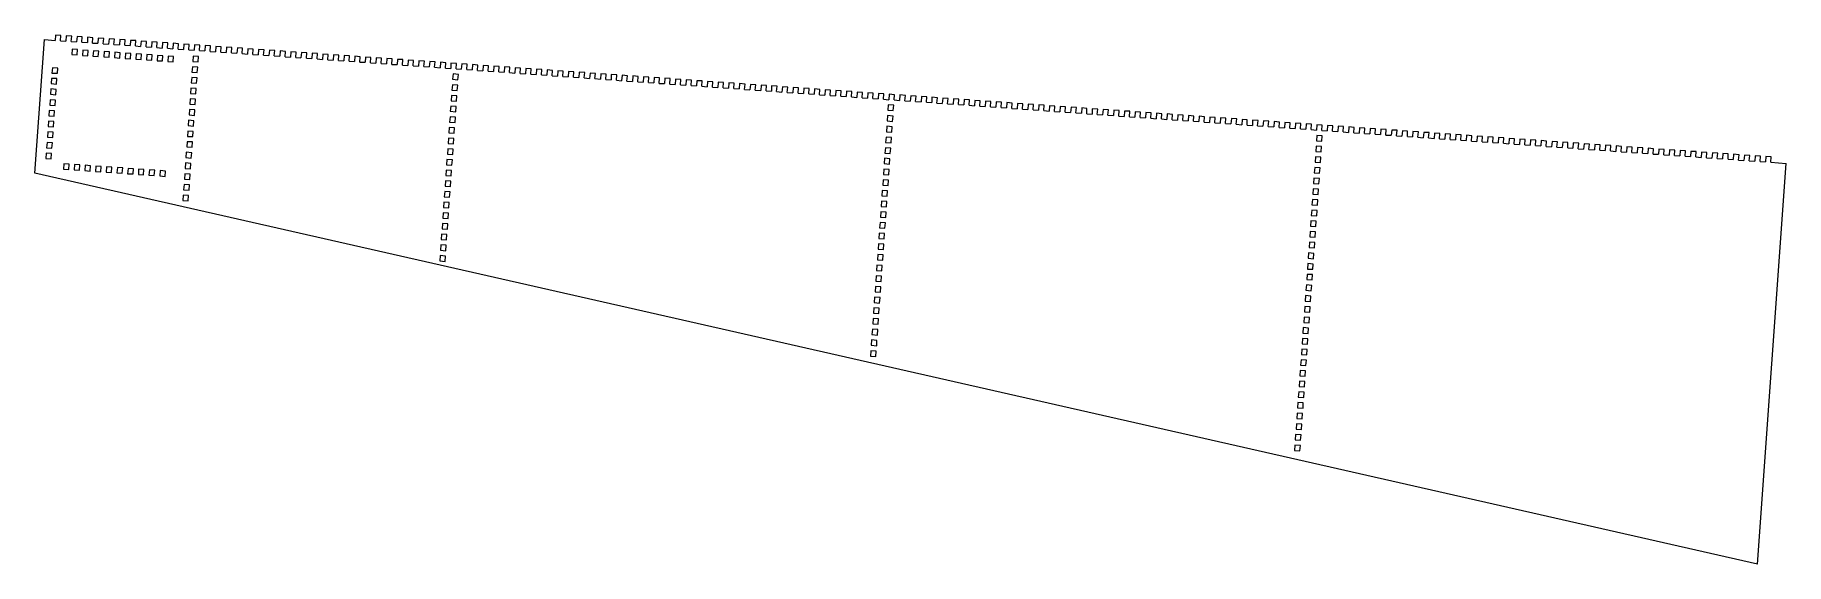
# Model space of a CAD drawing. Header units: millimetres. Extents: x -128 to 1179, y -383 to 12.
import ezdxf

# ---------------------------------------------------------------- set-up
doc = ezdxf.new("R2010")
doc.units = ezdxf.units.MM

msp = doc.modelspace()

# ---------------------------------------------------------------- linework, layer by layer
at = {"color": 7, "linetype": 'Continuous', "lineweight": 15}
for p, q in [((-127.9, -91.1), (-120.8, 8.6)), ((-120.8, 8.6), (-112.8, 8)), ((-112.5, 12), (-112.8, 8)), ((-108.5, 11.7), (-112.5, 12)), ((-108.8, 7.7), (-108.5, 11.7)), ((-108.8, 7.7), (-104.8, 7.5)), ((-104.5, 11.4), (-104.8, 7.5)), ((-100.5, 11.2), (-104.5, 11.4)), ((-100.8, 7.2), (-100.5, 11.2)), ((-100.8, 7.2), (-96.8, 6.9)), ((-100.2, 1.4), (-100.5, -2.6)), ((-96.2, 1.1), (-100.2, 1.4)), ((-96.5, 10.9), (-96.8, 6.9)), ((-92.6, 10.6), (-96.5, 10.9)), ((-96.5, -2.9), (-96.2, 1.1)), ((-92.8, 6.6), (-92.6, 10.6)), ((-92.8, 6.6), (-88.8, 6.3)), ((-92.2, 0.8), (-92.5, -3.2)), ((-88.3, 0.5), (-92.2, 0.8)), ((-88.6, 10.3), (-88.8, 6.3)), ((-84.6, 10), (-88.6, 10.3)), ((-88.5, -3.5), (-88.3, 0.5)), ((-84.9, 6), (-84.6, 10)), ((-84.9, 6), (-80.9, 5.8)), ((-84.3, 0.2), (-84.6, -3.8)), ((-80.3, -0.1), (-84.3, 0.2)), ((-80.6, 9.7), (-80.9, 5.8)), ((-76.6, 9.5), (-80.6, 9.7)), ((-76.9, 5.5), (-76.6, 9.5)), ((-76.9, 5.5), (-72.9, 5.2)), ((-72.6, 9.2), (-72.9, 5.2)), ((-68.6, 8.9), (-72.6, 9.2)), ((-68.9, 4.9), (-68.6, 8.9)), ((-68.9, 4.9), (-64.9, 4.6)), ((-64.6, 8.6), (-64.9, 4.6)), ((-60.6, 8.3), (-64.6, 8.6)), ((-60.9, 4.3), (-60.6, 8.3)), ((-60.9, 4.3), (-56.9, 4.1)), ((-56.6, 8), (-56.9, 4.1)), ((-52.7, 7.8), (-56.6, 8)), ((-52.9, 3.8), (-52.7, 7.8)), ((-52.9, 3.8), (-49, 3.5)), ((-48.7, 7.5), (-49, 3.5)), ((-44.7, 7.2), (-48.7, 7.5)), ((-45, 3.2), (-44.7, 7.2)), ((-45, 3.2), (-41, 2.9)), ((-40.7, 6.9), (-41, 2.9)), ((-36.7, 6.6), (-40.7, 6.9)), ((-37, 2.6), (-36.7, 6.6)), ((-37, 2.6), (-33, 2.3)), ((-32.7, 6.3), (-33, 2.3)), ((-28.7, 6.1), (-32.7, 6.3)), ((-29, 2.1), (-28.7, 6.1)), ((-29, 2.1), (-25, 1.8)), ((-24.7, 5.8), (-25, 1.8)), ((-20.7, 5.5), (-24.7, 5.8)), ((-21, 1.5), (-20.7, 5.5)), ((-21, 1.5), (-17, 1.2)), ((-16.7, 5.2), (-17, 1.2)), ((-12.8, 4.9), (-16.7, 5.2)), ((-13, 0.9), (-12.8, 4.9)), ((-13, 0.9), (-9.1, 0.6)), ((-8.8, 4.6), (-9.1, 0.6)), ((-4.8, 4.4), (-8.8, 4.6)), ((-5.1, 0.4), (-4.8, 4.4)), ((-5.1, 0.4), (-1.1, 0.1)), ((-0.8, 4.1), (-1.1, 0.1)), ((3.2, 3.8), (-0.8, 4.1)), ((2.9, -0.2), (3.2, 3.8)), ((7.2, 3.5), (6.9, -0.5)), ((11.2, 3.2), (7.2, 3.5)), ((10.9, -0.8), (11.2, 3.2)), ((15.2, 2.9), (14.9, -1.1)), ((19.2, 2.6), (15.2, 2.9)), ((18.9, -1.3), (19.2, 2.6)), ((23.2, 2.4), (22.9, -1.6)), ((27.1, 2.1), (23.2, 2.4)), ((26.9, -1.9), (27.1, 2.1)), ((31.1, 1.8), (30.8, -2.2)), ((35.1, 1.5), (31.1, 1.8)), ((34.8, -2.5), (35.1, 1.5)), ((39.1, 1.2), (38.8, -2.8)), ((43.1, 0.9), (39.1, 1.2)), ((42.8, -3), (43.1, 0.9)), ((47.1, 0.7), (46.8, -3.3)), ((51.1, 0.4), (47.1, 0.7)), ((50.8, -3.6), (51.1, 0.4)), ((55.1, 0.1), (54.8, -3.9)), ((59.1, -0.2), (55.1, 0.1)), ((-114.9, -12.4), (-115.2, -16.4)), ((-110.9, -12.7), (-114.9, -12.4)), ((-111.2, -16.6), (-110.9, -12.7)), ((-100.5, -2.6), (-96.5, -2.9)), ((-92.5, -3.2), (-88.5, -3.5)), ((-84.6, -3.8), (-80.6, -4)), ((-80.6, -4), (-80.3, -0.1)), ((-76.3, -0.3), (-76.6, -4.3)), ((-76.6, -4.3), (-72.6, -4.6)), ((-72.3, -0.6), (-76.3, -0.3)), ((-72.6, -4.6), (-72.3, -0.6)), ((-68.3, -0.9), (-68.6, -4.9)), ((-68.6, -4.9), (-64.6, -5.2)), ((-64.3, -1.2), (-68.3, -0.9)), ((-64.6, -5.2), (-64.3, -1.2)), ((-60.3, -1.5), (-60.6, -5.5)), ((-60.6, -5.5), (-56.6, -5.7)), ((-56.3, -1.8), (-60.3, -1.5)), ((-56.6, -5.7), (-56.3, -1.8)), ((-52.4, -2), (-52.6, -6)), ((-52.6, -6), (-48.6, -6.3)), ((-48.4, -2.3), (-52.4, -2)), ((-48.6, -6.3), (-48.4, -2.3)), ((-44.4, -2.6), (-44.7, -6.6)), ((-44.7, -6.6), (-40.7, -6.9)), ((-40.4, -2.9), (-44.4, -2.6)), ((-40.7, -6.9), (-40.4, -2.9)), ((-36.4, -3.2), (-36.7, -7.2)), ((-36.7, -7.2), (-32.7, -7.4)), ((-32.4, -3.5), (-36.4, -3.2)), ((-32.7, -7.4), (-32.4, -3.5)), ((-28.4, -3.7), (-28.7, -7.7)), ((-28.7, -7.7), (-24.7, -8)), ((-24.4, -4), (-28.4, -3.7)), ((-24.7, -8), (-24.4, -4)), ((-10.4, -11.8), (-10.7, -15.8)), ((-6.4, -12.1), (-10.4, -11.8)), ((-9.8, -3.8), (-10.1, -7.8)), ((-10.1, -7.8), (-6.1, -8.1)), ((-5.8, -4.1), (-9.8, -3.8)), ((-6.7, -16.1), (-6.4, -12.1)), ((-6.1, -8.1), (-5.8, -4.1)), ((2.9, -0.2), (6.9, -0.5)), ((10.9, -0.8), (14.9, -1.1)), ((18.9, -1.3), (22.9, -1.6)), ((26.9, -1.9), (30.8, -2.2)), ((34.8, -2.5), (38.8, -2.8)), ((42.8, -3), (46.8, -3.3)), ((50.8, -3.6), (54.8, -3.9)), ((58.8, -4.2), (59.1, -0.2)), ((58.8, -4.2), (62.8, -4.5)), ((63.1, -0.5), (62.8, -4.5)), ((67, -0.8), (63.1, -0.5)), ((66.8, -4.8), (67, -0.8)), ((66.8, -4.8), (70.7, -5)), ((71, -1), (70.7, -5)), ((75, -1.3), (71, -1)), ((74.7, -5.3), (75, -1.3)), ((74.7, -5.3), (78.7, -5.6)), ((79, -1.6), (78.7, -5.6)), ((83, -1.9), (79, -1.6)), ((82.7, -5.9), (83, -1.9)), ((82.7, -5.9), (86.7, -6.2)), ((87, -2.2), (86.7, -6.2)), ((91, -2.5), (87, -2.2)), ((90.7, -6.5), (91, -2.5)), ((90.7, -6.5), (94.7, -6.7)), ((95, -2.7), (94.7, -6.7)), ((99, -3), (95, -2.7)), ((98.7, -7), (99, -3)), ((98.7, -7), (102.7, -7.3)), ((103, -3.3), (102.7, -7.3)), ((106.9, -3.6), (103, -3.3)), ((106.7, -7.6), (106.9, -3.6)), ((106.7, -7.6), (110.6, -7.9)), ((110.9, -3.9), (110.6, -7.9)), ((114.9, -4.2), (110.9, -3.9)), ((114.6, -8.2), (114.9, -4.2)), ((114.6, -8.2), (118.6, -8.4)), ((118.9, -4.5), (118.6, -8.4)), ((122.9, -4.7), (118.9, -4.5)), ((122.6, -8.7), (122.9, -4.7)), ((122.6, -8.7), (126.6, -9)), ((126.9, -5), (126.6, -9)), ((130.9, -5.3), (126.9, -5)), ((130.6, -9.3), (130.9, -5.3)), ((130.6, -9.3), (134.6, -9.6)), ((134.9, -5.6), (134.6, -9.6)), ((138.9, -5.9), (134.9, -5.6)), ((138.6, -9.9), (138.9, -5.9)), ((138.6, -9.9), (142.6, -10.1)), ((142.8, -6.2), (142.6, -10.1)), ((146.8, -6.4), (142.8, -6.2)), ((146.6, -10.4), (146.8, -6.4)), ((146.6, -10.4), (150.5, -10.7)), ((150.8, -6.7), (150.5, -10.7)), ((154.8, -7), (150.8, -6.7)), ((154.5, -11), (154.8, -7)), ((154.5, -11), (158.5, -11.3)), ((158.8, -7.3), (158.5, -11.3)), ((162.8, -7.6), (158.8, -7.3)), ((162.5, -11.6), (162.8, -7.6)), ((162.5, -11.6), (166.5, -11.8)), ((166.8, -7.9), (166.5, -11.8)), ((170.8, -8.1), (166.8, -7.9)), ((170.5, -12.1), (170.8, -8.1)), ((170.5, -12.1), (174.5, -12.4)), ((174.8, -8.4), (174.5, -12.4)), ((178.8, -8.7), (174.8, -8.4)), ((178.5, -12.7), (178.8, -8.7)), ((178.5, -12.7), (182.5, -13)), ((182.7, -9), (182.5, -13)), ((186.7, -9.3), (182.7, -9)), ((186.5, -13.3), (186.7, -9.3)), ((190.7, -9.6), (190.4, -13.6)), ((194.7, -9.8), (190.7, -9.6)), ((194.4, -13.8), (194.7, -9.8)), ((198.7, -10.1), (198.4, -14.1)), ((202.7, -10.4), (198.7, -10.1)), ((202.4, -14.4), (202.7, -10.4)), ((206.7, -10.7), (206.4, -14.7)), ((210.7, -11), (206.7, -10.7)), ((210.4, -15), (210.7, -11)), ((214.7, -11.3), (214.4, -15.3)), ((218.7, -11.5), (214.7, -11.3)), ((218.4, -15.5), (218.7, -11.5)), ((222.6, -11.8), (222.4, -15.8)), ((226.6, -12.1), (222.6, -11.8)), ((226.4, -16.1), (226.6, -12.1)), ((230.6, -12.4), (230.3, -16.4)), ((234.6, -12.7), (230.6, -12.4)), ((234.3, -16.7), (234.6, -12.7)), ((238.6, -13), (238.3, -17)), ((242.6, -13.3), (238.6, -13)), ((-115.5, -20.4), (-115.8, -24.3)), ((-115.8, -24.3), (-111.8, -24.6)), ((-111.5, -20.6), (-115.5, -20.4)), ((-115.2, -16.4), (-111.2, -16.6)), ((-111.8, -24.6), (-111.5, -20.6)), ((-10.9, -19.8), (-11.2, -23.8)), ((-11.2, -23.8), (-7.2, -24)), ((-6.9, -20.1), (-10.9, -19.8)), ((-10.7, -15.8), (-6.7, -16.1)), ((-7.2, -24), (-6.9, -20.1)), ((183.7, -25.1), (183.4, -29.1)), ((187.7, -25.4), (183.7, -25.1)), ((184.2, -17.1), (183.9, -21.1)), ((183.9, -21.1), (187.9, -21.4)), ((188.2, -17.4), (184.2, -17.1)), ((186.5, -13.3), (190.4, -13.6)), ((187.4, -29.4), (187.7, -25.4)), ((187.9, -21.4), (188.2, -17.4)), ((194.4, -13.8), (198.4, -14.1)), ((202.4, -14.4), (206.4, -14.7)), ((210.4, -15), (214.4, -15.3)), ((218.4, -15.5), (222.4, -15.8)), ((226.4, -16.1), (230.3, -16.4)), ((234.3, -16.7), (238.3, -17)), ((242.3, -17.2), (242.6, -13.3)), ((242.3, -17.2), (246.3, -17.5)), ((246.6, -13.5), (246.3, -17.5)), ((250.6, -13.8), (246.6, -13.5)), ((250.3, -17.8), (250.6, -13.8)), ((250.3, -17.8), (254.3, -18.1)), ((254.6, -14.1), (254.3, -18.1)), ((258.6, -14.4), (254.6, -14.1)), ((258.3, -18.4), (258.6, -14.4)), ((258.3, -18.4), (262.3, -18.7)), ((262.5, -14.7), (262.3, -18.7)), ((266.5, -15), (262.5, -14.7)), ((266.3, -18.9), (266.5, -15)), ((266.3, -18.9), (270.2, -19.2)), ((270.5, -15.2), (270.2, -19.2)), ((274.5, -15.5), (270.5, -15.2)), ((274.2, -19.5), (274.5, -15.5)), ((274.2, -19.5), (278.2, -19.8)), ((278.5, -15.8), (278.2, -19.8)), ((282.5, -16.1), (278.5, -15.8)), ((282.2, -20.1), (282.5, -16.1)), ((282.2, -20.1), (286.2, -20.4)), ((286.5, -16.4), (286.2, -20.4)), ((290.5, -16.7), (286.5, -16.4)), ((290.2, -20.6), (290.5, -16.7)), ((290.2, -20.6), (294.2, -20.9)), ((294.5, -16.9), (294.2, -20.9)), ((298.5, -17.2), (294.5, -16.9)), ((298.2, -21.2), (298.5, -17.2)), ((298.2, -21.2), (302.2, -21.5)), ((302.4, -17.5), (302.2, -21.5)), ((306.4, -17.8), (302.4, -17.5)), ((306.2, -21.8), (306.4, -17.8)), ((306.2, -21.8), (310.1, -22.1)), ((310.4, -18.1), (310.1, -22.1)), ((314.4, -18.4), (310.4, -18.1)), ((314.1, -22.4), (314.4, -18.4)), ((314.1, -22.4), (318.1, -22.6)), ((318.4, -18.6), (318.1, -22.6)), ((322.4, -18.9), (318.4, -18.6)), ((322.1, -22.9), (322.4, -18.9)), ((322.1, -22.9), (326.1, -23.2)), ((326.4, -19.2), (326.1, -23.2)), ((330.4, -19.5), (326.4, -19.2)), ((330.1, -23.5), (330.4, -19.5)), ((330.1, -23.5), (334.1, -23.8)), ((334.4, -19.8), (334.1, -23.8)), ((338.4, -20.1), (334.4, -19.8)), ((338.1, -24.1), (338.4, -20.1)), ((338.1, -24.1), (342.1, -24.3)), ((342.3, -20.3), (342.1, -24.3)), ((346.3, -20.6), (342.3, -20.3)), ((346.1, -24.6), (346.3, -20.6)), ((346.1, -24.6), (350, -24.9)), ((350.3, -20.9), (350, -24.9)), ((354.3, -21.2), (350.3, -20.9)), ((354, -25.2), (354.3, -21.2)), ((354, -25.2), (358, -25.5)), ((358.3, -21.5), (358, -25.5)), ((362.3, -21.8), (358.3, -21.5)), ((362, -25.8), (362.3, -21.8)), ((362, -25.8), (366, -26)), ((366.3, -22.1), (366, -26)), ((370.3, -22.3), (366.3, -22.1)), ((370, -26.3), (370.3, -22.3)), ((374.3, -22.6), (374, -26.6)), ((378.3, -22.9), (374.3, -22.6)), ((378, -26.9), (378.3, -22.9)), ((382.2, -23.2), (382, -27.2)), ((386.2, -23.5), (382.2, -23.2)), ((386, -27.5), (386.2, -23.5)), ((390.2, -23.8), (389.9, -27.7)), ((394.2, -24), (390.2, -23.8)), ((393.9, -28), (394.2, -24)), ((398.2, -24.3), (397.9, -28.3)), ((402.2, -24.6), (398.2, -24.3)), ((401.9, -28.6), (402.2, -24.6)), ((406.2, -24.9), (405.9, -28.9)), ((410.2, -25.2), (406.2, -24.9)), ((409.9, -29.2), (410.2, -25.2)), ((414.2, -25.5), (413.9, -29.4)), ((418.2, -25.7), (414.2, -25.5)), ((417.9, -29.7), (418.2, -25.7)), ((422.1, -26), (421.9, -30)), ((426.1, -26.3), (422.1, -26)), ((-116.6, -36.3), (-116.9, -40.3)), ((-112.6, -36.6), (-116.6, -36.3)), ((-116.1, -28.3), (-116.4, -32.3)), ((-116.4, -32.3), (-112.4, -32.6)), ((-112.1, -28.6), (-116.1, -28.3)), ((-112.9, -40.6), (-112.6, -36.6)), ((-112.4, -32.6), (-112.1, -28.6)), ((-12.1, -35.7), (-12.4, -39.7)), ((-8.1, -36), (-12.1, -35.7)), ((-11.5, -27.8), (-11.8, -31.7)), ((-11.8, -31.7), (-7.8, -32)), ((-7.5, -28), (-11.5, -27.8)), ((-8.4, -40), (-8.1, -36)), ((-7.8, -32), (-7.5, -28)), ((183.1, -33.1), (182.8, -37.1)), ((182.8, -37.1), (186.8, -37.4)), ((187.1, -33.4), (183.1, -33.1)), ((183.4, -29.1), (187.4, -29.4)), ((186.8, -37.4), (187.1, -33.4)), ((370, -26.3), (374, -26.6)), ((378, -26.9), (382, -27.2)), ((386, -27.5), (389.9, -27.7)), ((393.9, -28), (397.9, -28.3)), ((401.9, -28.6), (405.9, -28.9)), ((409.9, -29.2), (413.9, -29.4)), ((417.9, -29.7), (421.9, -30)), ((425.8, -30.3), (426.1, -26.3)), ((425.8, -30.3), (429.8, -30.6)), ((430.1, -26.6), (429.8, -30.6)), ((434.1, -26.9), (430.1, -26.6)), ((433.8, -30.9), (434.1, -26.9)), ((433.8, -30.9), (437.8, -31.2)), ((438.1, -27.2), (437.8, -31.2)), ((442.1, -27.4), (438.1, -27.2)), ((441.8, -31.4), (442.1, -27.4)), ((441.8, -31.4), (445.8, -31.7)), ((446.1, -27.7), (445.8, -31.7)), ((450.1, -28), (446.1, -27.7)), ((449.8, -32), (450.1, -28)), ((449.8, -32), (453.8, -32.3)), ((454.1, -28.3), (453.8, -32.3)), ((458.1, -28.6), (454.1, -28.3)), ((457.8, -32.6), (458.1, -28.6)), ((457.8, -32.6), (461.8, -32.9)), ((462, -28.9), (461.8, -32.9)), ((466, -29.1), (462, -28.9)), ((465.7, -33.1), (466, -29.1)), ((465.7, -33.1), (469.7, -33.4)), ((470, -29.4), (469.7, -33.4)), ((474, -29.7), (470, -29.4)), ((473.7, -33.7), (474, -29.7)), ((473.7, -33.7), (477.7, -34)), ((478, -30), (477.7, -34)), ((482, -30.3), (478, -30)), ((481.7, -34.3), (482, -30.3)), ((481.7, -34.3), (485.7, -34.6)), ((486, -30.6), (485.7, -34.6)), ((490, -30.9), (486, -30.6)), ((489.7, -34.8), (490, -30.9)), ((489.7, -34.8), (493.7, -35.1)), ((494, -31.1), (493.7, -35.1)), ((498, -31.4), (494, -31.1)), ((497.7, -35.4), (498, -31.4)), ((497.7, -35.4), (501.7, -35.7)), ((501.9, -31.7), (501.7, -35.7)), ((505.9, -32), (501.9, -31.7)), ((505.6, -36), (505.9, -32)), ((505.6, -36), (509.6, -36.3)), ((509.9, -32.3), (509.6, -36.3)), ((513.9, -32.6), (509.9, -32.3)), ((513.6, -36.5), (513.9, -32.6)), ((513.6, -36.5), (517.6, -36.8)), ((517.9, -32.8), (517.6, -36.8)), ((521.9, -33.1), (517.9, -32.8)), ((521.6, -37.1), (521.9, -33.1)), ((521.6, -37.1), (525.6, -37.4)), ((525.9, -33.4), (525.6, -37.4)), ((529.9, -33.7), (525.9, -33.4)), ((529.6, -37.7), (529.9, -33.7)), ((529.6, -37.7), (533.6, -38)), ((533.9, -34), (533.6, -38)), ((537.9, -34.3), (533.9, -34)), ((537.6, -38.2), (537.9, -34.3)), ((537.6, -38.2), (541.6, -38.5)), ((541.8, -34.5), (541.6, -38.5)), ((545.8, -34.8), (541.8, -34.5)), ((545.5, -38.8), (545.8, -34.8)), ((545.5, -38.8), (549.5, -39.1)), ((549.8, -35.1), (549.5, -39.1)), ((553.8, -35.4), (549.8, -35.1)), ((553.5, -39.4), (553.8, -35.4)), ((557.8, -35.7), (557.5, -39.7)), ((561.8, -36), (557.8, -35.7)), ((561.5, -40), (561.8, -36)), ((565.8, -36.2), (565.5, -40.2)), ((569.8, -36.5), (565.8, -36.2)), ((569.5, -40.5), (569.8, -36.5)), ((573.8, -36.8), (573.5, -40.8)), ((577.7, -37.1), (573.8, -36.8)), ((577.5, -41.1), (577.7, -37.1)), ((581.7, -37.4), (581.5, -41.4)), ((585.7, -37.7), (581.7, -37.4)), ((585.4, -41.7), (585.7, -37.7)), ((589.7, -38), (589.4, -41.9)), ((593.7, -38.2), (589.7, -38)), ((593.4, -42.2), (593.7, -38.2)), ((597.7, -38.5), (597.4, -42.5)), ((601.7, -38.8), (597.7, -38.5)), ((601.4, -42.8), (601.7, -38.8)), ((605.7, -39.1), (605.4, -43.1)), ((609.7, -39.4), (605.7, -39.1)), ((-117.8, -52.3), (-118.1, -56.3)), ((-113.8, -52.6), (-117.8, -52.3)), ((-117.2, -44.3), (-117.5, -48.3)), ((-117.5, -48.3), (-113.5, -48.6)), ((-113.2, -44.6), (-117.2, -44.3)), ((-116.9, -40.3), (-112.9, -40.6)), ((-113.5, -48.6), (-113.2, -44.6)), ((-13.2, -51.7), (-13.5, -55.7)), ((-9.2, -52), (-13.2, -51.7)), ((-12.6, -43.7), (-12.9, -47.7)), ((-12.9, -47.7), (-8.9, -48)), ((-8.6, -44), (-12.6, -43.7)), ((-12.4, -39.7), (-8.4, -40)), ((-9.5, -56), (-9.2, -52)), ((-8.9, -48), (-8.6, -44)), ((182, -49), (181.7, -53)), ((186, -49.3), (182, -49)), ((182.5, -41.1), (182.2, -45)), ((182.2, -45), (186.2, -45.3)), ((186.5, -41.3), (182.5, -41.1)), ((185.7, -53.3), (186, -49.3)), ((186.2, -45.3), (186.5, -41.3)), ((508.7, -48.2), (508.4, -52.2)), ((508.4, -52.2), (512.4, -52.5)), ((512.7, -48.5), (508.7, -48.2)), ((509.2, -40.2), (508.9, -44.2)), ((508.9, -44.2), (512.9, -44.5)), ((513.2, -40.5), (509.2, -40.2)), ((512.4, -52.5), (512.7, -48.5)), ((512.9, -44.5), (513.2, -40.5)), ((553.5, -39.4), (557.5, -39.7)), ((561.5, -40), (565.5, -40.2)), ((569.5, -40.5), (573.5, -40.8)), ((577.5, -41.1), (581.5, -41.4)), ((585.4, -41.7), (589.4, -41.9)), ((593.4, -42.2), (597.4, -42.5)), ((601.4, -42.8), (605.4, -43.1)), ((609.4, -43.4), (609.7, -39.4)), ((609.4, -43.4), (613.4, -43.6)), ((613.7, -39.7), (613.4, -43.6)), ((617.6, -39.9), (613.7, -39.7)), ((617.4, -43.9), (617.6, -39.9)), ((617.4, -43.9), (621.4, -44.2)), ((621.6, -40.2), (621.4, -44.2)), ((625.6, -40.5), (621.6, -40.2)), ((625.3, -44.5), (625.6, -40.5)), ((625.3, -44.5), (629.3, -44.8)), ((629.6, -40.8), (629.3, -44.8)), ((633.6, -41.1), (629.6, -40.8)), ((633.3, -45.1), (633.6, -41.1)), ((633.3, -45.1), (637.3, -45.3)), ((637.6, -41.4), (637.3, -45.3)), ((641.6, -41.6), (637.6, -41.4)), ((641.3, -45.6), (641.6, -41.6)), ((641.3, -45.6), (645.3, -45.9)), ((645.6, -41.9), (645.3, -45.9)), ((649.6, -42.2), (645.6, -41.9)), ((649.3, -46.2), (649.6, -42.2)), ((649.3, -46.2), (653.3, -46.5)), ((653.6, -42.5), (653.3, -46.5)), ((657.5, -42.8), (653.6, -42.5)), ((657.3, -46.8), (657.5, -42.8)), ((657.3, -46.8), (661.3, -47.1)), ((661.5, -43.1), (661.3, -47.1)), ((665.5, -43.3), (661.5, -43.1)), ((665.2, -47.3), (665.5, -43.3)), ((665.2, -47.3), (669.2, -47.6)), ((669.5, -43.6), (669.2, -47.6)), ((673.5, -43.9), (669.5, -43.6)), ((673.2, -47.9), (673.5, -43.9)), ((673.2, -47.9), (677.2, -48.2)), ((677.5, -44.2), (677.2, -48.2)), ((681.5, -44.5), (677.5, -44.2)), ((681.2, -48.5), (681.5, -44.5)), ((681.2, -48.5), (685.2, -48.8)), ((685.5, -44.8), (685.2, -48.8)), ((689.5, -45), (685.5, -44.8)), ((689.2, -49), (689.5, -45)), ((689.2, -49), (693.2, -49.3)), ((693.5, -45.3), (693.2, -49.3)), ((697.4, -45.6), (693.5, -45.3)), ((697.2, -49.6), (697.4, -45.6)), ((697.2, -49.6), (701.2, -49.9)), ((701.4, -45.9), (701.2, -49.9)), ((705.4, -46.2), (701.4, -45.9)), ((705.1, -50.2), (705.4, -46.2)), ((705.1, -50.2), (709.1, -50.5)), ((709.4, -46.5), (709.1, -50.5)), ((713.4, -46.8), (709.4, -46.5)), ((713.1, -50.7), (713.4, -46.8)), ((713.1, -50.7), (717.1, -51)), ((717.4, -47), (717.1, -51)), ((721.4, -47.3), (717.4, -47)), ((721.1, -51.3), (721.4, -47.3)), ((721.1, -51.3), (725.1, -51.6)), ((725.4, -47.6), (725.1, -51.6)), ((729.4, -47.9), (725.4, -47.6)), ((729.1, -51.9), (729.4, -47.9)), ((729.1, -51.9), (733.1, -52.2)), ((733.4, -48.2), (733.1, -52.2)), ((737.3, -48.5), (733.4, -48.2)), ((737.1, -52.4), (737.3, -48.5)), ((741.3, -48.7), (741.1, -52.7)), ((745.3, -49), (741.3, -48.7)), ((745, -53), (745.3, -49)), ((749.3, -49.3), (749, -53.3)), ((753.3, -49.6), (749.3, -49.3)), ((753, -53.6), (753.3, -49.6)), ((757.3, -49.9), (757, -53.9)), ((761.3, -50.2), (757.3, -49.9)), ((761, -54.1), (761.3, -50.2)), ((765.3, -50.4), (765, -54.4)), ((769.3, -50.7), (765.3, -50.4)), ((769, -54.7), (769.3, -50.7)), ((773.3, -51), (773, -55)), ((777.2, -51.3), (773.3, -51)), ((777, -55.3), (777.2, -51.3)), ((781.2, -51.6), (781, -55.6)), ((785.2, -51.9), (781.2, -51.6)), ((784.9, -55.9), (785.2, -51.9)), ((789.2, -52.1), (788.9, -56.1)), ((793.2, -52.4), (789.2, -52.1)), ((-118.3, -60.3), (-118.6, -64.2)), ((-118.6, -64.2), (-114.6, -64.5)), ((-114.3, -60.5), (-118.3, -60.3)), ((-118.1, -56.3), (-114.1, -56.5)), ((-114.6, -64.5), (-114.3, -60.5)), ((-114.1, -56.5), (-113.8, -52.6)), ((-13.8, -59.7), (-14.1, -63.7)), ((-14.1, -63.7), (-10.1, -63.9)), ((-9.8, -60), (-13.8, -59.7)), ((-13.5, -55.7), (-9.5, -56)), ((-10.1, -63.9), (-9.8, -60)), ((180.8, -65), (180.5, -69)), ((184.8, -65.3), (180.8, -65)), ((181.4, -57), (181.1, -61)), ((181.1, -61), (185.1, -61.3)), ((185.4, -57.3), (181.4, -57)), ((181.7, -53), (185.7, -53.3)), ((184.5, -69.3), (184.8, -65.3)), ((185.1, -61.3), (185.4, -57.3)), ((507.5, -64.2), (507.2, -68.2)), ((511.5, -64.5), (507.5, -64.2)), ((508.1, -56.2), (507.8, -60.2)), ((507.8, -60.2), (511.8, -60.5)), ((512.1, -56.5), (508.1, -56.2)), ((511.2, -68.5), (511.5, -64.5)), ((511.8, -60.5), (512.1, -56.5)), ((737.1, -52.4), (741.1, -52.7)), ((745, -53), (749, -53.3)), ((753, -53.6), (757, -53.9)), ((761, -54.1), (765, -54.4)), ((769, -54.7), (773, -55)), ((777, -55.3), (781, -55.6)), ((784.9, -55.9), (788.9, -56.1)), ((792.9, -56.4), (793.2, -52.4)), ((792.9, -56.4), (796.9, -56.7)), ((797.2, -52.7), (796.9, -56.7)), ((801.2, -53), (797.2, -52.7)), ((800.9, -57), (801.2, -53)), ((800.9, -57), (804.9, -57.3)), ((805.2, -53.3), (804.9, -57.3)), ((809.2, -53.6), (805.2, -53.3)), ((808.9, -57.6), (809.2, -53.6)), ((808.9, -57.6), (812.9, -57.8)), ((813.2, -53.8), (812.9, -57.8)), ((817.1, -54.1), (813.2, -53.8)), ((816.9, -58.1), (817.1, -54.1)), ((816.9, -58.1), (820.9, -58.4)), ((821.1, -54.4), (820.9, -58.4)), ((825.1, -54.7), (821.1, -54.4)), ((824.8, -58.7), (825.1, -54.7)), ((824.8, -58.7), (828.8, -59)), ((829.1, -55), (828.8, -59)), ((829.2, -63), (828.9, -67)), ((833.1, -55.3), (829.1, -55)), ((833.2, -63.3), (829.2, -63)), ((832.8, -59.3), (833.1, -55.3)), ((832.8, -59.3), (836.8, -59.5)), ((832.9, -67.3), (833.2, -63.3)), ((837.1, -55.6), (836.8, -59.5)), ((841.1, -55.8), (837.1, -55.6)), ((840.8, -59.8), (841.1, -55.8)), ((840.8, -59.8), (844.8, -60.1)), ((845.1, -56.1), (844.8, -60.1)), ((849.1, -56.4), (845.1, -56.1)), ((848.8, -60.4), (849.1, -56.4)), ((848.8, -60.4), (852.8, -60.7)), ((853.1, -56.7), (852.8, -60.7)), ((857, -57), (853.1, -56.7)), ((856.8, -61), (857, -57)), ((856.8, -61), (860.7, -61.2)), ((861, -57.3), (860.7, -61.2)), ((865, -57.5), (861, -57.3)), ((864.7, -61.5), (865, -57.5)), ((864.7, -61.5), (868.7, -61.8)), ((869, -57.8), (868.7, -61.8)), ((873, -58.1), (869, -57.8)), ((872.7, -62.1), (873, -58.1)), ((872.7, -62.1), (876.7, -62.4)), ((877, -58.4), (876.7, -62.4)), ((881, -58.7), (877, -58.4)), ((880.7, -62.7), (881, -58.7)), ((880.7, -62.7), (884.7, -62.9)), ((885, -59), (884.7, -62.9)), ((889, -59.2), (885, -59)), ((888.7, -63.2), (889, -59.2)), ((888.7, -63.2), (892.7, -63.5)), ((893, -59.5), (892.7, -63.5)), ((896.9, -59.8), (893, -59.5)), ((896.7, -63.8), (896.9, -59.8)), ((896.7, -63.8), (900.6, -64.1)), ((900.9, -60.1), (900.6, -64.1)), ((904.9, -60.4), (900.9, -60.1)), ((904.6, -64.4), (904.9, -60.4)), ((904.6, -64.4), (908.6, -64.7)), ((908.9, -60.7), (908.6, -64.7)), ((912.9, -60.9), (908.9, -60.7)), ((912.6, -64.9), (912.9, -60.9)), ((912.6, -64.9), (916.6, -65.2)), ((916.9, -61.2), (916.6, -65.2)), ((920.9, -61.5), (916.9, -61.2)), ((920.6, -65.5), (920.9, -61.5)), ((924.9, -61.8), (924.6, -65.8)), ((928.9, -62.1), (924.9, -61.8)), ((928.6, -66.1), (928.9, -62.1)), ((932.9, -62.4), (932.6, -66.4)), ((936.8, -62.6), (932.9, -62.4)), ((936.6, -66.6), (936.8, -62.6)), ((940.8, -62.9), (940.5, -66.9)), ((944.8, -63.2), (940.8, -62.9)), ((944.5, -67.2), (944.8, -63.2)), ((948.8, -63.5), (948.5, -67.5)), ((952.8, -63.8), (948.8, -63.5)), ((952.5, -67.8), (952.8, -63.8)), ((956.8, -64.1), (956.5, -68.1)), ((960.8, -64.4), (956.8, -64.1)), ((960.5, -68.3), (960.8, -64.4)), ((964.8, -64.6), (964.5, -68.6)), ((968.8, -64.9), (964.8, -64.6)), ((968.5, -68.9), (968.8, -64.9)), ((972.8, -65.2), (972.5, -69.2)), ((976.7, -65.5), (972.8, -65.2)), ((-119.5, -76.2), (-119.8, -80.2)), ((-115.5, -76.5), (-119.5, -76.2)), ((-118.9, -68.2), (-119.2, -72.2)), ((-119.2, -72.2), (-115.2, -72.5)), ((-114.9, -68.5), (-118.9, -68.2)), ((-115.8, -80.5), (-115.5, -76.5)), ((-115.2, -72.5), (-114.9, -68.5)), ((-14.9, -75.6), (-15.2, -79.6)), ((-10.9, -75.9), (-14.9, -75.6)), ((-14.3, -67.7), (-14.6, -71.6)), ((-14.6, -71.6), (-10.6, -71.9)), ((-10.3, -67.9), (-14.3, -67.7)), ((-11.2, -79.9), (-10.9, -75.9)), ((-10.6, -71.9), (-10.3, -67.9)), ((180.3, -73), (180, -77)), ((180, -77), (184, -77.3)), ((184.3, -73.3), (180.3, -73)), ((180.5, -69), (184.5, -69.3)), ((184, -77.3), (184.3, -73.3)), ((507, -72.2), (506.7, -76.2)), ((506.7, -76.2), (510.7, -76.4)), ((511, -72.4), (507, -72.2)), ((507.2, -68.2), (511.2, -68.5)), ((510.7, -76.4), (511, -72.4)), ((828.7, -71), (828.4, -75)), ((828.4, -75), (832.4, -75.3)), ((832.7, -71.3), (828.7, -71)), ((828.9, -67), (832.9, -67.3)), ((832.4, -75.3), (832.7, -71.3)), ((920.6, -65.5), (924.6, -65.8)), ((928.6, -66.1), (932.6, -66.4)), ((936.6, -66.6), (940.5, -66.9)), ((944.5, -67.2), (948.5, -67.5)), ((952.5, -67.8), (956.5, -68.1)), ((960.5, -68.3), (964.5, -68.6)), ((968.5, -68.9), (972.5, -69.2)), ((976.5, -69.5), (976.7, -65.5)), ((976.5, -69.5), (980.4, -69.8)), ((980.7, -65.8), (980.4, -69.8)), ((984.7, -66.1), (980.7, -65.8)), ((984.4, -70), (984.7, -66.1)), ((984.4, -70), (988.4, -70.3)), ((988.7, -66.3), (988.4, -70.3)), ((992.7, -66.6), (988.7, -66.3)), ((992.4, -70.6), (992.7, -66.6)), ((992.4, -70.6), (996.4, -70.9)), ((996.7, -66.9), (996.4, -70.9)), ((1000.7, -67.2), (996.7, -66.9)), ((1000.4, -71.2), (1000.7, -67.2)), ((1000.4, -71.2), (1004.4, -71.5)), ((1004.7, -67.5), (1004.4, -71.5)), ((1008.7, -67.8), (1004.7, -67.5)), ((1008.4, -71.7), (1008.7, -67.8)), ((1008.4, -71.7), (1012.4, -72)), ((1012.7, -68), (1012.4, -72)), ((1016.6, -68.3), (1012.7, -68)), ((1016.4, -72.3), (1016.6, -68.3)), ((1016.4, -72.3), (1020.3, -72.6)), ((1020.6, -68.6), (1020.3, -72.6)), ((1024.6, -68.9), (1020.6, -68.6)), ((1024.3, -72.9), (1024.6, -68.9)), ((1024.3, -72.9), (1028.3, -73.2)), ((1028.6, -69.2), (1028.3, -73.2)), ((1032.6, -69.5), (1028.6, -69.2)), ((1032.3, -73.5), (1032.6, -69.5)), ((1032.3, -73.5), (1036.3, -73.7)), ((1036.6, -69.7), (1036.3, -73.7)), ((1040.6, -70), (1036.6, -69.7)), ((1040.3, -74), (1040.6, -70)), ((1040.3, -74), (1044.3, -74.3)), ((1044.6, -70.3), (1044.3, -74.3)), ((1048.6, -70.6), (1044.6, -70.3)), ((1048.3, -74.6), (1048.6, -70.6)), ((1048.3, -74.6), (1052.3, -74.9)), ((1052.5, -70.9), (1052.3, -74.9)), ((1056.5, -71.2), (1052.5, -70.9)), ((1056.3, -75.2), (1056.5, -71.2)), ((1056.3, -75.2), (1060.2, -75.4)), ((1060.5, -71.5), (1060.2, -75.4)), ((1064.5, -71.7), (1060.5, -71.5)), ((1064.2, -75.7), (1064.5, -71.7)), ((1064.2, -75.7), (1068.2, -76)), ((1068.5, -72), (1068.2, -76)), ((1072.5, -72.3), (1068.5, -72)), ((1072.2, -76.3), (1072.5, -72.3)), ((1072.2, -76.3), (1076.2, -76.6)), ((1076.5, -72.6), (1076.2, -76.6)), ((1080.5, -72.9), (1076.5, -72.6)), ((1080.2, -76.9), (1080.5, -72.9)), ((1080.2, -76.9), (1084.2, -77.1)), ((1084.5, -73.2), (1084.2, -77.1)), ((1088.5, -73.4), (1084.5, -73.2)), ((1088.2, -77.4), (1088.5, -73.4)), ((1088.2, -77.4), (1092.2, -77.7)), ((1092.4, -73.7), (1092.2, -77.7)), ((1096.4, -74), (1092.4, -73.7)), ((1096.2, -78), (1096.4, -74)), ((1096.2, -78), (1100.1, -78.3)), ((1100.4, -74.3), (1100.1, -78.3)), ((1104.4, -74.6), (1100.4, -74.3)), ((1104.1, -78.6), (1104.4, -74.6)), ((1108.4, -74.9), (1108.1, -78.8)), ((1112.4, -75.1), (1108.4, -74.9)), ((1112.1, -79.1), (1112.4, -75.1)), ((1116.4, -75.4), (1116.1, -79.4)), ((1120.4, -75.7), (1116.4, -75.4)), ((1120.1, -79.7), (1120.4, -75.7)), ((1124.4, -76), (1124.1, -80)), ((1128.4, -76.3), (1124.4, -76)), ((1128.1, -80.3), (1128.4, -76.3)), ((1132.3, -76.6), (1132.1, -80.6)), ((1136.3, -76.8), (1132.3, -76.6)), ((1136.1, -80.8), (1136.3, -76.8)), ((1140.3, -77.1), (1140, -81.1)), ((1144.3, -77.4), (1140.3, -77.1)), ((1144, -81.4), (1144.3, -77.4)), ((1148.3, -77.7), (1148, -81.7)), ((1152.3, -78), (1148.3, -77.7)), ((1152, -82), (1152.3, -78)), ((1156.3, -78.3), (1156, -82.3)), ((1160.3, -78.5), (1156.3, -78.3)), ((1158.1, -383.2), (-127.9, -91.1)), ((-119.8, -80.2), (-115.8, -80.5)), ((-106.3, -84.2), (-106.6, -88.2)), ((-106.6, -88.2), (-102.6, -88.4)), ((-102.3, -84.5), (-106.3, -84.2)), ((-102.6, -88.4), (-102.3, -84.5)), ((-98.3, -84.7), (-98.6, -88.7)), ((-98.6, -88.7), (-94.6, -89)), ((-94.3, -85), (-98.3, -84.7)), ((-94.6, -89), (-94.3, -85)), ((-90.4, -85.3), (-90.6, -89.3)), ((-90.6, -89.3), (-86.7, -89.6)), ((-86.4, -85.6), (-90.4, -85.3)), ((-86.7, -89.6), (-86.4, -85.6)), ((-82.4, -85.9), (-82.7, -89.9)), ((-82.7, -89.9), (-78.7, -90.1)), ((-78.4, -86.2), (-82.4, -85.9)), ((-78.7, -90.1), (-78.4, -86.2)), ((-74.4, -86.4), (-74.7, -90.4)), ((-74.7, -90.4), (-70.7, -90.7)), ((-70.4, -86.7), (-74.4, -86.4)), ((-70.7, -90.7), (-70.4, -86.7)), ((-66.4, -87), (-66.7, -91)), ((-66.7, -91), (-62.7, -91.3)), ((-62.4, -87.3), (-66.4, -87)), ((-62.7, -91.3), (-62.4, -87.3)), ((-58.4, -87.6), (-58.7, -91.6)), ((-54.4, -87.9), (-58.4, -87.6)), ((-54.7, -91.8), (-54.4, -87.9)), ((-50.5, -88.1), (-50.7, -92.1)), ((-46.5, -88.4), (-50.5, -88.1)), ((-46.8, -92.4), (-46.5, -88.4)), ((-42.5, -88.7), (-42.8, -92.7)), ((-38.5, -89), (-42.5, -88.7)), ((-38.8, -93), (-38.5, -89)), ((-34.5, -89.3), (-34.8, -93.3)), ((-30.5, -89.6), (-34.5, -89.3)), ((-30.8, -93.6), (-30.5, -89.6)), ((-15.5, -83.6), (-15.8, -87.6)), ((-15.8, -87.6), (-11.8, -87.9)), ((-11.5, -83.9), (-15.5, -83.6)), ((-15.2, -79.6), (-11.2, -79.9)), ((-11.8, -87.9), (-11.5, -83.9)), ((179.1, -88.9), (178.8, -92.9)), ((183.1, -89.2), (179.1, -88.9)), ((179.7, -81), (179.4, -84.9)), ((179.4, -84.9), (183.4, -85.2)), ((183.7, -81.2), (179.7, -81)), ((182.8, -93.2), (183.1, -89.2)), ((183.4, -85.2), (183.7, -81.2)), ((505.8, -88.1), (505.5, -92.1)), ((509.8, -88.4), (505.8, -88.1)), ((506.4, -80.1), (506.1, -84.1)), ((506.1, -84.1), (510.1, -84.4)), ((510.4, -80.4), (506.4, -80.1)), ((509.5, -92.4), (509.8, -88.4)), ((510.1, -84.4), (510.4, -80.4)), ((827.5, -87), (827.2, -90.9)), ((827.2, -90.9), (831.2, -91.2)), ((831.5, -87.2), (827.5, -87)), ((828.1, -79), (827.8, -83)), ((827.8, -83), (831.8, -83.2)), ((832.1, -79.3), (828.1, -79)), ((831.2, -91.2), (831.5, -87.2)), ((831.8, -83.2), (832.1, -79.3)), ((1104.1, -78.6), (1108.1, -78.8)), ((1112.1, -79.1), (1116.1, -79.4)), ((1120.1, -79.7), (1124.1, -80)), ((1128.1, -80.3), (1132.1, -80.6)), ((1136.1, -80.8), (1140, -81.1)), ((1144, -81.4), (1148, -81.7)), ((1152, -82), (1156, -82.3)), ((1158.1, -383.2), (1179.4, -83.9)), ((1160, -82.5), (1160.3, -78.5)), ((1160, -82.5), (1164, -82.8)), ((1164.3, -78.8), (1164, -82.8)), ((1168.3, -79.1), (1164.3, -78.8)), ((1168, -83.1), (1168.3, -79.1)), ((1168, -83.1), (1179.4, -83.9)), ((-58.7, -91.6), (-54.7, -91.8)), ((-50.7, -92.1), (-46.8, -92.4)), ((-42.8, -92.7), (-38.8, -93)), ((-34.8, -93.3), (-30.8, -93.6)), ((-16.6, -99.6), (-16.9, -103.6)), ((-16.9, -103.6), (-12.9, -103.8)), ((-12.6, -99.9), (-16.6, -99.6)), ((-16, -91.6), (-16.3, -95.6)), ((-16.3, -95.6), (-12.3, -95.9)), ((-12, -91.9), (-16, -91.6)), ((-12.9, -103.8), (-12.6, -99.9)), ((-12.3, -95.9), (-12, -91.9)), ((178.6, -96.9), (178.3, -100.9)), ((178.3, -100.9), (182.3, -101.2)), ((182.6, -97.2), (178.6, -96.9)), ((178.8, -92.9), (182.8, -93.2)), ((182.3, -101.2), (182.6, -97.2)), ((504.7, -104.1), (504.4, -108.1)), ((508.7, -104.4), (504.7, -104.1)), ((505.3, -96.1), (505, -100.1)), ((505, -100.1), (509, -100.4)), ((509.3, -96.4), (505.3, -96.1)), ((505.5, -92.1), (509.5, -92.4)), ((508.4, -108.4), (508.7, -104.4)), ((509, -100.4), (509.3, -96.4)), ((826.4, -102.9), (826.1, -106.9)), ((830.4, -103.2), (826.4, -102.9)), ((827, -94.9), (826.7, -98.9)), ((826.7, -98.9), (830.7, -99.2)), ((831, -95.2), (827, -94.9)), ((830.1, -107.2), (830.4, -103.2)), ((830.7, -99.2), (831, -95.2)), ((-17.2, -107.6), (-17.5, -111.5)), ((-17.5, -111.5), (-13.5, -111.8)), ((-13.2, -107.8), (-17.2, -107.6)), ((-13.5, -111.8), (-13.2, -107.8)), ((177.4, -112.9), (177.1, -116.9)), ((177.1, -116.9), (181.1, -117.2)), ((181.4, -113.2), (177.4, -112.9)), ((178, -104.9), (177.7, -108.9)), ((177.7, -108.9), (181.7, -109.2)), ((182, -105.2), (178, -104.9)), ((181.1, -117.2), (181.4, -113.2)), ((181.7, -109.2), (182, -105.2)), ((504.1, -112.1), (503.8, -116.1)), ((503.8, -116.1), (507.8, -116.3)), ((508.1, -112.3), (504.1, -112.1)), ((504.4, -108.1), (508.4, -108.4)), ((507.8, -116.3), (508.1, -112.3)), ((825.8, -110.9), (825.5, -114.9)), ((825.5, -114.9), (829.5, -115.2)), ((829.8, -111.2), (825.8, -110.9)), ((826.1, -106.9), (830.1, -107.2)), ((829.5, -115.2), (829.8, -111.2)), ((176.3, -128.8), (176, -132.8)), ((180.3, -129.1), (176.3, -128.8)), ((176.8, -120.9), (176.6, -124.8)), ((176.6, -124.8), (180.6, -125.1)), ((180.8, -121.1), (176.8, -120.9)), ((180, -133.1), (180.3, -129.1)), ((180.6, -125.1), (180.8, -121.1)), ((503, -128), (502.7, -132)), ((507, -128.3), (503, -128)), ((503.6, -120), (503.3, -124)), ((503.3, -124), (507.3, -124.3)), ((507.6, -120.3), (503.6, -120)), ((506.7, -132.3), (507, -128.3)), ((507.3, -124.3), (507.6, -120.3)), ((824.7, -126.9), (824.4, -130.8)), ((828.7, -127.1), (824.7, -126.9)), ((825.3, -118.9), (825, -122.9)), ((825, -122.9), (829, -123.1)), ((829.3, -119.2), (825.3, -118.9)), ((828.4, -131.1), (828.7, -127.1)), ((829, -123.1), (829.3, -119.2)), ((175.7, -136.8), (175.4, -140.8)), ((175.4, -140.8), (179.4, -141.1)), ((179.7, -137.1), (175.7, -136.8)), ((176, -132.8), (180, -133.1)), ((179.4, -141.1), (179.7, -137.1)), ((502.4, -136), (502.1, -140)), ((502.1, -140), (506.1, -140.3)), ((506.4, -136.3), (502.4, -136)), ((502.7, -132), (506.7, -132.3)), ((506.1, -140.3), (506.4, -136.3)), ((823.6, -142.8), (823.3, -146.8)), ((827.6, -143.1), (823.6, -142.8)), ((824.1, -134.8), (823.8, -138.8)), ((823.8, -138.8), (827.8, -139.1)), ((828.1, -135.1), (824.1, -134.8)), ((824.4, -130.8), (828.4, -131.1)), ((827.3, -147.1), (827.6, -143.1)), ((827.8, -139.1), (828.1, -135.1)), ((174.6, -152.8), (174.3, -156.8)), ((174.3, -156.8), (178.3, -157.1)), ((178.6, -153.1), (174.6, -152.8)), ((175.1, -144.8), (174.9, -148.8)), ((174.9, -148.8), (178.9, -149.1)), ((179.1, -145.1), (175.1, -144.8)), ((178.3, -157.1), (178.6, -153.1)), ((178.9, -149.1), (179.1, -145.1)), ((501.3, -152), (501, -156)), ((501, -156), (505, -156.2)), ((505.3, -152.2), (501.3, -152)), ((501.8, -144), (501.6, -148)), ((501.6, -148), (505.6, -148.3)), ((505.8, -144.3), (501.8, -144)), ((505, -156.2), (505.3, -152.2)), ((505.6, -148.3), (505.8, -144.3)), ((823, -150.8), (822.7, -154.8)), ((822.7, -154.8), (826.7, -155.1)), ((827, -151.1), (823, -150.8)), ((823.3, -146.8), (827.3, -147.1)), ((826.7, -155.1), (827, -151.1)), ((500.1, -167.9), (499.9, -171.9)), ((504.1, -168.2), (500.1, -167.9)), ((500.7, -159.9), (500.4, -163.9)), ((500.4, -163.9), (504.4, -164.2)), ((504.7, -160.2), (500.7, -159.9)), ((503.9, -172.2), (504.1, -168.2)), ((504.4, -164.2), (504.7, -160.2)), ((821.8, -166.8), (821.6, -170.7)), ((825.8, -167), (821.8, -166.8)), ((822.4, -158.8), (822.1, -162.8)), ((822.1, -162.8), (826.1, -163)), ((826.4, -159.1), (822.4, -158.8)), ((825.6, -171), (825.8, -167)), ((826.1, -163), (826.4, -159.1)), ((499.6, -175.9), (499.3, -179.9)), ((499.3, -179.9), (503.3, -180.2)), ((503.6, -176.2), (499.6, -175.9)), ((499.9, -171.9), (503.9, -172.2)), ((503.3, -180.2), (503.6, -176.2)), ((820.7, -182.7), (820.4, -186.7)), ((824.7, -183), (820.7, -182.7)), ((821.3, -174.7), (821, -178.7)), ((821, -178.7), (825, -179)), ((825.3, -175), (821.3, -174.7)), ((821.6, -170.7), (825.6, -171)), ((824.4, -187), (824.7, -183)), ((825, -179), (825.3, -175)), ((498.4, -191.9), (498.2, -195.9)), ((498.2, -195.9), (502.2, -196.1)), ((502.4, -192.1), (498.4, -191.9)), ((499, -183.9), (498.7, -187.9)), ((498.7, -187.9), (502.7, -188.2)), ((503, -184.2), (499, -183.9)), ((502.2, -196.1), (502.4, -192.1)), ((502.7, -188.2), (503, -184.2)), ((820.1, -190.7), (819.9, -194.7)), ((819.9, -194.7), (823.9, -195)), ((824.1, -191), (820.1, -190.7)), ((820.4, -186.7), (824.4, -187)), ((823.9, -195), (824.1, -191)), ((497.3, -207.8), (497, -211.8)), ((501.3, -208.1), (497.3, -207.8)), ((497.9, -199.8), (497.6, -203.8)), ((497.6, -203.8), (501.6, -204.1)), ((501.9, -200.1), (497.9, -199.8)), ((501, -212.1), (501.3, -208.1)), ((501.6, -204.1), (501.9, -200.1)), ((819, -206.6), (818.7, -210.6)), ((823, -206.9), (819, -206.6)), ((819.6, -198.7), (819.3, -202.7)), ((819.3, -202.7), (823.3, -202.9)), ((823.6, -199), (819.6, -198.7)), ((822.7, -210.9), (823, -206.9)), ((823.3, -202.9), (823.6, -199)), ((496.7, -215.8), (496.5, -219.8)), ((496.5, -219.8), (500.5, -220.1)), ((500.7, -216.1), (496.7, -215.8)), ((497, -211.8), (501, -212.1)), ((500.5, -220.1), (500.7, -216.1)), ((818.4, -214.6), (818.2, -218.6)), ((818.2, -218.6), (822.2, -218.9)), ((822.4, -214.9), (818.4, -214.6)), ((818.7, -210.6), (822.7, -210.9)), ((822.2, -218.9), (822.4, -214.9)), ((496.2, -223.8), (495.9, -227.8)), ((495.9, -227.8), (499.9, -228.1)), ((500.2, -224.1), (496.2, -223.8)), ((499.9, -228.1), (500.2, -224.1)), ((817.3, -230.6), (817, -234.6)), ((817, -234.6), (821, -234.9)), ((821.3, -230.9), (817.3, -230.6)), ((817.9, -222.6), (817.6, -226.6)), ((817.6, -226.6), (821.6, -226.9)), ((821.9, -222.9), (817.9, -222.6)), ((821, -234.9), (821.3, -230.9)), ((821.6, -226.9), (821.9, -222.9)), ((816.2, -246.5), (815.9, -250.5)), ((820.2, -246.8), (816.2, -246.5)), ((816.7, -238.6), (816.5, -242.6)), ((816.5, -242.6), (820.5, -242.8)), ((820.7, -238.9), (816.7, -238.6)), ((819.9, -250.8), (820.2, -246.8)), ((820.5, -242.8), (820.7, -238.9)), ((815.6, -254.5), (815.3, -258.5)), ((815.3, -258.5), (819.3, -258.8)), ((819.6, -254.8), (815.6, -254.5)), ((815.9, -250.5), (819.9, -250.8)), ((819.3, -258.8), (819.6, -254.8)), ((814.5, -270.5), (814.2, -274.5)), ((814.2, -274.5), (818.2, -274.8)), ((818.5, -270.8), (814.5, -270.5)), ((815, -262.5), (814.8, -266.5)), ((814.8, -266.5), (818.8, -266.8)), ((819, -262.8), (815, -262.5)), ((818.2, -274.8), (818.5, -270.8)), ((818.8, -266.8), (819, -262.8)), ((813.3, -286.4), (813, -290.4)), ((817.3, -286.7), (813.3, -286.4)), ((813.9, -278.5), (813.6, -282.5)), ((813.6, -282.5), (817.6, -282.7)), ((817.9, -278.8), (813.9, -278.5)), ((817, -290.7), (817.3, -286.7)), ((817.6, -282.7), (817.9, -278.8)), ((812.8, -294.4), (812.5, -298.4)), ((812.5, -298.4), (816.5, -298.7)), ((816.8, -294.7), (812.8, -294.4)), ((813, -290.4), (817, -290.7)), ((816.5, -298.7), (816.8, -294.7))]:
    msp.add_line(p, q, dxfattribs=at)

doc.saveas('drawing.dxf')
